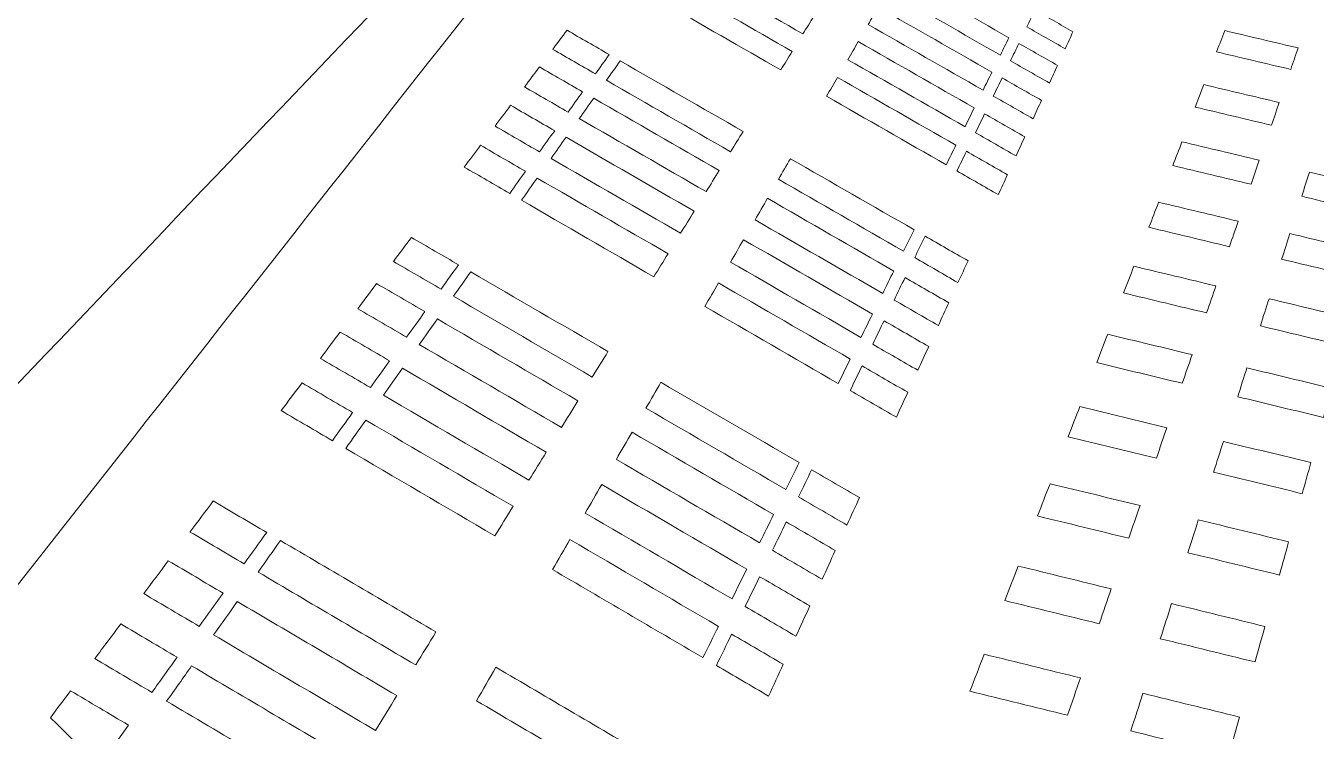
# Model space of a CAD drawing. Header units: millimetres. Extents: x -751 to 1411, y -446 to 1681.
# Drawn here: x -538.7 to -353.3, y -289.8 to -188.4 of the extents above; entities that cross this region are included whole.
import ezdxf

# ---------------------------------------------------------------- set-up
doc = ezdxf.new("R2010")
doc.units = ezdxf.units.MM
doc.header["$MEASUREMENT"] = 0
doc.layers.add('Layer 6', color=7, linetype='Continuous')

msp = doc.modelspace()

# ---------------------------------------------------------------- linework, layer by layer
at = {"layer": 'Layer 6', "lineweight": 0}
for points, knots in [([(-198.52, 551.4), (-477.55, 551.4), (-697.08, 331.88), (-697.08, 52.85), (-697.08, -226.18), (-477.55, -445.71), (-198.52, -445.71), (80.51, -445.71), (300.03, -226.18), (300.03, 52.85), (300.03, 331.88), (80.51, 551.4), (-198.52, 551.4)], [0, 0, 0, 0, 1, 1, 1, 2, 2, 2, 3, 3, 3, 4, 4, 4, 4]), ([(-594.16, -217.79), (-525.24, -161.69), (-460.67, -108.99), (-390.08, -51.58), (-414.52, -73.59), (-375.37, -45.83), (-413.69, -78.7), (-452.01, -111.58), (-539.12, -182.65), (-586.79, -222.85), (-593.53, -224.51), (-590.73, -218.71), (-594.16, -217.79)], [0, 0, 0, 0, 1, 1, 1, 2, 2, 2, 3, 3, 3, 4, 4, 4, 4]), ([(-560.19, -261.21), (-520.17, -219.25), (-480.14, -177.29), (-440.12, -135.32), (-437.79, -134.54), (-435.47, -133.77), (-433.14, -132.99), (-470.79, -180.91), (-508.44, -228.83), (-546.1, -276.74), (-550.89, -271.65), (-555.59, -266.48), (-560.19, -261.21)], [0, 0, 0, 0, 1, 1, 1, 2, 2, 2, 3, 3, 3, 4, 4, 4, 4]), ([(-425.48, -187.06), (-426, -187.91), (-426.52, -188.76), (-427.04, -189.61), (-432.62, -186.42), (-438.2, -183.22), (-443.78, -180.03), (-443.2, -179.21), (-442.62, -178.4), (-442.04, -177.58), (-442.04, -177.58), (-425.48, -187.06), (-425.48, -187.06)], [0, 0, 0, 0, 1, 1, 1, 2, 2, 2, 3, 3, 3, 4, 4, 4, 4]), ([(-414.86, -183.41), (-414.4, -182.61), (-413.94, -181.81), (-413.47, -181.01), (-408.13, -184.05), (-402.79, -187.1), (-397.44, -190.15), (-397.85, -190.98), (-398.26, -191.81), (-398.67, -192.65), (-404.07, -189.57), (-409.47, -186.49), (-414.86, -183.41)], [0, 0, 0, 0, 1, 1, 1, 2, 2, 2, 3, 3, 3, 4, 4, 4, 4]), ([(-428.59, -192.13), (-429.13, -193.01), (-429.68, -193.9), (-430.22, -194.79), (-435.91, -191.53), (-441.6, -188.26), (-447.29, -185), (-446.69, -184.15), (-446.09, -183.3), (-445.49, -182.44), (-439.85, -185.67), (-434.22, -188.9), (-428.59, -192.13)], [0, 0, 0, 0, 1, 1, 1, 2, 2, 2, 3, 3, 3, 4, 4, 4, 4]), ([(-417.67, -188.26), (-417.19, -187.42), (-416.71, -186.59), (-416.23, -185.76), (-410.78, -188.87), (-405.33, -191.99), (-399.88, -195.1), (-400.31, -195.96), (-400.74, -196.83), (-401.16, -197.69), (-406.67, -194.55), (-412.17, -191.4), (-417.67, -188.26)], [0, 0, 0, 0, 1, 1, 1, 2, 2, 2, 3, 3, 3, 4, 4, 4, 4]), ([(-394.86, -188.6), (-394.47, -187.8), (-394.08, -187), (-393.69, -186.19), (-391.87, -187.23), (-390.06, -188.26), (-388.24, -189.29), (-388.62, -190.11), (-388.99, -190.92), (-389.36, -191.74), (-391.19, -190.69), (-393.03, -189.65), (-394.86, -188.6)], [0, 0, 0, 0, 1, 1, 1, 2, 2, 2, 3, 3, 3, 4, 4, 4, 4]), ([(-456.86, -195.36), (-458.91, -194.18), (-460.95, -193), (-462.99, -191.83), (-462.31, -190.91), (-461.62, -190), (-460.93, -189.08), (-458.91, -190.25), (-456.89, -191.41), (-454.87, -192.57), (-455.53, -193.5), (-456.2, -194.43), (-456.86, -195.36)], [0, 0, 0, 0, 1, 1, 1, 2, 2, 2, 3, 3, 3, 4, 4, 4, 4]), ([(-420.59, -193.31), (-420.09, -192.44), (-419.59, -191.57), (-419.09, -190.71), (-413.53, -193.89), (-407.98, -197.07), (-402.42, -200.25), (-402.87, -201.15), (-403.31, -202.05), (-403.75, -202.95), (-409.37, -199.73), (-414.98, -196.52), (-420.59, -193.31)], [0, 0, 0, 0, 1, 1, 1, 2, 2, 2, 3, 3, 3, 4, 4, 4, 4]), ([(-355.89, -191.63), (-356.25, -192.66), (-356.61, -193.68), (-356.96, -194.71), (-360.51, -193.87), (-364.06, -193.03), (-367.6, -192.19), (-367.21, -191.17), (-366.82, -190.15), (-366.42, -189.13), (-362.91, -189.97), (-359.4, -190.8), (-355.89, -191.63)], [0, 0, 0, 0, 1, 1, 1, 2, 2, 2, 3, 3, 3, 4, 4, 4, 4]), ([(-397.23, -193.47), (-396.82, -192.64), (-396.41, -191.8), (-396.01, -190.97), (-394.16, -192.02), (-392.31, -193.08), (-390.46, -194.13), (-390.85, -194.98), (-391.23, -195.82), (-391.62, -196.67), (-393.49, -195.6), (-395.36, -194.54), (-397.23, -193.47)], [0, 0, 0, 0, 1, 1, 1, 2, 2, 2, 3, 3, 3, 4, 4, 4, 4]), ([(-458.7, -197.93), (-459.4, -198.9), (-460.09, -199.87), (-460.79, -200.84), (-462.87, -199.63), (-464.96, -198.43), (-467.05, -197.23), (-466.33, -196.27), (-465.62, -195.32), (-464.9, -194.36), (-462.83, -195.55), (-460.77, -196.74), (-458.7, -197.93)], [0, 0, 0, 0, 1, 1, 1, 2, 2, 2, 3, 3, 3, 4, 4, 4, 4]), ([(-453.3, -193.48), (-447.41, -196.86), (-441.53, -200.24), (-435.64, -203.63), (-436.24, -204.6), (-436.83, -205.57), (-437.43, -206.54), (-443.38, -203.12), (-449.33, -199.7), (-455.27, -196.27), (-454.61, -195.34), (-453.95, -194.41), (-453.3, -193.48)], [0, 0, 0, 0, 1, 1, 1, 2, 2, 2, 3, 3, 3, 4, 4, 4, 4]), ([(-423.64, -198.57), (-423.12, -197.66), (-422.59, -196.76), (-422.07, -195.86), (-416.4, -199.11), (-410.73, -202.36), (-405.06, -205.6), (-405.53, -206.54), (-405.99, -207.48), (-406.45, -208.42), (-412.18, -205.14), (-417.91, -201.85), (-423.64, -198.57)], [0, 0, 0, 0, 1, 1, 1, 2, 2, 2, 3, 3, 3, 4, 4, 4, 4]), ([(-399.69, -198.54), (-399.26, -197.67), (-398.84, -196.8), (-398.42, -195.93), (-396.54, -197.01), (-394.65, -198.09), (-392.76, -199.16), (-393.17, -200.04), (-393.57, -200.92), (-393.97, -201.8), (-395.88, -200.71), (-397.78, -199.63), (-399.69, -198.54)], [0, 0, 0, 0, 1, 1, 1, 2, 2, 2, 3, 3, 3, 4, 4, 4, 4]), ([(-358.6, -199.47), (-358.98, -200.56), (-359.35, -201.65), (-359.73, -202.73), (-363.37, -201.87), (-367.02, -201), (-370.66, -200.13), (-370.66, -200.13), (-369.42, -196.9), (-369.42, -196.9), (-365.81, -197.76), (-362.21, -198.61), (-358.6, -199.47)], [0, 0, 0, 0, 1, 1, 1, 2, 2, 2, 3, 3, 3, 4, 4, 4, 4]), ([(-462.71, -203.52), (-463.44, -204.53), (-464.16, -205.54), (-464.89, -206.56), (-467.02, -205.32), (-469.15, -204.09), (-471.28, -202.86), (-470.53, -201.86), (-469.78, -200.87), (-469.04, -199.87), (-466.93, -201.09), (-464.82, -202.31), (-462.71, -203.52)], [0, 0, 0, 0, 1, 1, 1, 2, 2, 2, 3, 3, 3, 4, 4, 4, 4]), ([(-440.95, -212.28), (-447.02, -208.78), (-453.09, -205.27), (-459.17, -201.77), (-458.48, -200.8), (-457.79, -199.83), (-457.1, -198.85), (-451.1, -202.31), (-445.09, -205.78), (-439.08, -209.24), (-439.7, -210.25), (-440.32, -211.26), (-440.95, -212.28)], [0, 0, 0, 0, 1, 1, 1, 2, 2, 2, 3, 3, 3, 4, 4, 4, 4]), ([(-402.25, -203.81), (-401.81, -202.91), (-401.37, -202), (-400.93, -201.1), (-399.01, -202.2), (-397.08, -203.3), (-395.16, -204.4), (-395.58, -205.31), (-396, -206.23), (-396.42, -207.15), (-398.36, -206.03), (-400.31, -204.92), (-402.25, -203.81)], [0, 0, 0, 0, 1, 1, 1, 2, 2, 2, 3, 3, 3, 4, 4, 4, 4]), ([(-466.9, -209.36), (-467.65, -210.42), (-468.41, -211.48), (-469.17, -212.53), (-471.35, -211.27), (-473.53, -210.01), (-475.71, -208.75), (-474.92, -207.71), (-474.14, -206.67), (-473.36, -205.62), (-471.2, -206.87), (-469.05, -208.12), (-466.9, -209.36)], [0, 0, 0, 0, 1, 1, 1, 2, 2, 2, 3, 3, 3, 4, 4, 4, 4]), ([(-442.67, -215.09), (-443.32, -216.15), (-443.97, -217.21), (-444.62, -218.27), (-450.82, -214.68), (-457.03, -211.1), (-463.23, -207.51), (-462.51, -206.5), (-461.79, -205.48), (-461.08, -204.47), (-454.94, -208.01), (-448.81, -211.55), (-442.67, -215.09)], [0, 0, 0, 0, 1, 1, 1, 2, 2, 2, 3, 3, 3, 4, 4, 4, 4]), ([(-361.47, -207.76), (-361.86, -208.91), (-362.26, -210.06), (-362.66, -211.21), (-366.4, -210.31), (-370.15, -209.42), (-373.9, -208.53), (-373.46, -207.39), (-373.02, -206.25), (-372.58, -205.11), (-368.88, -205.99), (-365.17, -206.88), (-361.47, -207.76)], [0, 0, 0, 0, 1, 1, 1, 2, 2, 2, 3, 3, 3, 4, 4, 4, 4]), ([(-430.55, -210.5), (-429.98, -209.52), (-429.41, -208.53), (-428.83, -207.54), (-422.91, -210.95), (-416.99, -214.36), (-411.06, -217.76), (-411.57, -218.79), (-412.08, -219.82), (-412.58, -220.85), (-418.57, -217.4), (-424.56, -213.95), (-430.55, -210.5)], [0, 0, 0, 0, 1, 1, 1, 2, 2, 2, 3, 3, 3, 4, 4, 4, 4]), ([(-404.92, -209.3), (-404.46, -208.36), (-404, -207.42), (-403.54, -206.48), (-401.58, -207.6), (-399.62, -208.72), (-397.66, -209.85), (-398.09, -210.8), (-398.53, -211.76), (-398.97, -212.71), (-400.95, -211.58), (-402.93, -210.44), (-404.92, -209.3)], [0, 0, 0, 0, 1, 1, 1, 2, 2, 2, 3, 3, 3, 4, 4, 4, 4]), ([(-343.1, -212.14), (-343.43, -213.31), (-343.75, -214.48), (-344.08, -215.64), (-347.84, -214.75), (-351.61, -213.85), (-355.37, -212.95), (-355, -211.79), (-354.63, -210.64), (-354.26, -209.48), (-350.54, -210.37), (-346.82, -211.25), (-343.1, -212.14)], [0, 0, 0, 0, 1, 1, 1, 2, 2, 2, 3, 3, 3, 4, 4, 4, 4]), ([(-446.42, -221.2), (-447.1, -222.31), (-447.78, -223.42), (-448.46, -224.52), (-454.8, -220.85), (-461.14, -217.18), (-467.48, -213.51), (-466.73, -212.45), (-465.98, -211.39), (-465.23, -210.33), (-458.96, -213.95), (-452.69, -217.58), (-446.42, -221.2)], [0, 0, 0, 0, 1, 1, 1, 2, 2, 2, 3, 3, 3, 4, 4, 4, 4]), ([(-413.99, -223.69), (-414.52, -224.77), (-415.05, -225.84), (-415.57, -226.91), (-421.69, -223.38), (-427.81, -219.86), (-433.92, -216.33), (-433.32, -215.3), (-432.73, -214.27), (-432.13, -213.24), (-426.08, -216.73), (-420.04, -220.21), (-413.99, -223.69)], [0, 0, 0, 0, 1, 1, 1, 2, 2, 2, 3, 3, 3, 4, 4, 4, 4]), ([(-364.5, -216.53), (-364.92, -217.75), (-365.34, -218.97), (-365.76, -220.19), (-369.61, -219.26), (-373.47, -218.34), (-377.33, -217.41), (-376.86, -216.21), (-376.4, -215), (-375.93, -213.8), (-372.12, -214.71), (-368.31, -215.62), (-364.5, -216.53)], [0, 0, 0, 0, 1, 1, 1, 2, 2, 2, 3, 3, 3, 4, 4, 4, 4]), ([(-410.98, -221.77), (-410.48, -220.74), (-409.97, -219.71), (-409.47, -218.68), (-407.42, -219.86), (-405.37, -221.04), (-403.32, -222.22), (-403.8, -223.26), (-404.28, -224.31), (-404.76, -225.35), (-406.83, -224.16), (-408.9, -222.96), (-410.98, -221.77)], [0, 0, 0, 0, 1, 1, 1, 2, 2, 2, 3, 3, 3, 4, 4, 4, 4]), ([(-345.6, -221.06), (-345.95, -222.29), (-346.29, -223.53), (-346.64, -224.77), (-350.51, -223.84), (-354.38, -222.91), (-358.26, -221.99), (-357.86, -220.76), (-357.47, -219.53), (-357.08, -218.31), (-353.25, -219.22), (-349.43, -220.14), (-345.6, -221.06)], [0, 0, 0, 0, 1, 1, 1, 2, 2, 2, 3, 3, 3, 4, 4, 4, 4]), ([(-479.03, -226.29), (-481.32, -224.96), (-483.6, -223.63), (-485.89, -222.3), (-485.02, -221.16), (-484.16, -220.01), (-483.3, -218.86), (-481.04, -220.17), (-478.78, -221.48), (-476.52, -222.79), (-477.36, -223.96), (-478.2, -225.13), (-479.03, -226.29)], [0, 0, 0, 0, 1, 1, 1, 2, 2, 2, 3, 3, 3, 4, 4, 4, 4]), ([(-417.04, -229.88), (-417.59, -231), (-418.15, -232.12), (-418.7, -233.24), (-424.95, -229.63), (-431.19, -226.02), (-437.44, -222.41), (-436.82, -221.34), (-436.2, -220.26), (-435.57, -219.19), (-429.4, -222.75), (-423.22, -226.32), (-417.04, -229.88)], [0, 0, 0, 0, 1, 1, 1, 2, 2, 2, 3, 3, 3, 4, 4, 4, 4]), ([(-474.77, -223.81), (-468.2, -227.63), (-461.62, -231.45), (-455.05, -235.27), (-455.8, -236.49), (-456.55, -237.71), (-457.3, -238.93), (-463.95, -235.06), (-470.6, -231.19), (-477.26, -227.32), (-476.43, -226.15), (-475.6, -224.98), (-474.77, -223.81)], [0, 0, 0, 0, 1, 1, 1, 2, 2, 2, 3, 3, 3, 4, 4, 4, 4]), ([(-367.71, -225.83), (-368.15, -227.13), (-368.6, -228.42), (-369.05, -229.71), (-373.02, -228.76), (-376.99, -227.8), (-380.97, -226.84), (-380.47, -225.56), (-379.98, -224.28), (-379.48, -223), (-375.56, -223.95), (-371.63, -224.89), (-367.71, -225.83)], [0, 0, 0, 0, 1, 1, 1, 2, 2, 2, 3, 3, 3, 4, 4, 4, 4]), ([(-481.35, -229.53), (-482.23, -230.76), (-483.11, -231.98), (-483.98, -233.2), (-486.32, -231.84), (-488.66, -230.47), (-491, -229.11), (-490.1, -227.91), (-489.19, -226.7), (-488.29, -225.5), (-485.98, -226.84), (-483.66, -228.19), (-481.35, -229.53)], [0, 0, 0, 0, 1, 1, 1, 2, 2, 2, 3, 3, 3, 4, 4, 4, 4]), ([(-420.23, -236.35), (-420.81, -237.52), (-421.39, -238.69), (-421.96, -239.86), (-428.35, -236.17), (-434.74, -232.47), (-441.12, -228.77), (-440.47, -227.65), (-439.82, -226.52), (-439.17, -225.4), (-432.86, -229.05), (-426.54, -232.7), (-420.23, -236.35)], [0, 0, 0, 0, 1, 1, 1, 2, 2, 2, 3, 3, 3, 4, 4, 4, 4]), ([(-413.93, -227.86), (-413.41, -226.78), (-412.89, -225.71), (-412.37, -224.63), (-410.27, -225.84), (-408.18, -227.04), (-406.08, -228.25), (-406.58, -229.34), (-407.08, -230.43), (-407.58, -231.52), (-409.7, -230.3), (-411.82, -229.08), (-413.93, -227.86)], [0, 0, 0, 0, 1, 1, 1, 2, 2, 2, 3, 3, 3, 4, 4, 4, 4]), ([(-348.25, -230.51), (-348.62, -231.82), (-348.98, -233.14), (-349.35, -234.45), (-353.34, -233.49), (-357.33, -232.53), (-361.32, -231.57), (-360.9, -230.27), (-360.49, -228.97), (-360.07, -227.67), (-356.13, -228.62), (-352.19, -229.56), (-348.25, -230.51)], [0, 0, 0, 0, 1, 1, 1, 2, 2, 2, 3, 3, 3, 4, 4, 4, 4]), ([(-461.73, -246.17), (-468.55, -242.2), (-475.36, -238.23), (-482.17, -234.26), (-481.3, -233.03), (-480.43, -231.81), (-479.56, -230.58), (-472.83, -234.5), (-466.1, -238.41), (-459.38, -242.33), (-460.16, -243.61), (-460.95, -244.89), (-461.73, -246.17)], [0, 0, 0, 0, 1, 1, 1, 2, 2, 2, 3, 3, 3, 4, 4, 4, 4]), ([(-417.02, -234.21), (-416.48, -233.09), (-415.93, -231.96), (-415.38, -230.84), (-413.25, -232.08), (-411.11, -233.31), (-408.97, -234.55), (-409.49, -235.68), (-410.01, -236.82), (-410.53, -237.96), (-412.7, -236.71), (-414.86, -235.46), (-417.02, -234.21)], [0, 0, 0, 0, 1, 1, 1, 2, 2, 2, 3, 3, 3, 4, 4, 4, 4]), ([(-486.42, -236.6), (-487.34, -237.89), (-488.26, -239.17), (-489.18, -240.45), (-491.58, -239.05), (-493.97, -237.65), (-496.37, -236.25), (-495.42, -234.99), (-494.47, -233.73), (-493.52, -232.46), (-491.15, -233.84), (-488.79, -235.22), (-486.42, -236.6)], [0, 0, 0, 0, 1, 1, 1, 2, 2, 2, 3, 3, 3, 4, 4, 4, 4]), ([(-371.12, -235.71), (-371.59, -237.08), (-372.06, -238.46), (-372.54, -239.83), (-376.64, -238.84), (-380.73, -237.85), (-384.83, -236.86), (-384.3, -235.5), (-383.78, -234.14), (-383.25, -232.78), (-379.21, -233.76), (-375.16, -234.73), (-371.12, -235.71)], [0, 0, 0, 0, 1, 1, 1, 2, 2, 2, 3, 3, 3, 4, 4, 4, 4]), ([(-463.92, -249.73), (-464.74, -251.08), (-465.57, -252.42), (-466.4, -253.77), (-473.37, -249.69), (-480.35, -245.62), (-487.32, -241.54), (-486.41, -240.25), (-485.5, -238.96), (-484.58, -237.67), (-477.7, -241.69), (-470.81, -245.71), (-463.92, -249.73)], [0, 0, 0, 0, 1, 1, 1, 2, 2, 2, 3, 3, 3, 4, 4, 4, 4]), ([(-420.25, -240.86), (-419.68, -239.68), (-419.11, -238.51), (-418.54, -237.33), (-416.35, -238.59), (-414.17, -239.86), (-411.98, -241.12), (-412.52, -242.31), (-413.07, -243.51), (-413.62, -244.7), (-415.83, -243.42), (-418.04, -242.14), (-420.25, -240.86)], [0, 0, 0, 0, 1, 1, 1, 2, 2, 2, 3, 3, 3, 4, 4, 4, 4]), ([(-351.06, -240.55), (-351.45, -241.95), (-351.84, -243.34), (-352.24, -244.74), (-356.35, -243.75), (-360.46, -242.75), (-364.57, -241.76), (-364.13, -240.37), (-363.69, -238.99), (-363.25, -237.61), (-359.18, -238.59), (-355.12, -239.57), (-351.06, -240.55)], [0, 0, 0, 0, 1, 1, 1, 2, 2, 2, 3, 3, 3, 4, 4, 4, 4]), ([(-491.74, -244.03), (-492.71, -245.38), (-493.68, -246.73), (-494.64, -248.08), (-497.1, -246.64), (-499.55, -245.2), (-502.01, -243.76), (-501.01, -242.43), (-500.01, -241.1), (-499.01, -239.77), (-496.59, -241.19), (-494.16, -242.61), (-491.74, -244.03)], [0, 0, 0, 0, 1, 1, 1, 2, 2, 2, 3, 3, 3, 4, 4, 4, 4]), ([(-427.57, -251.23), (-428.21, -252.53), (-428.85, -253.82), (-429.48, -255.11), (-436.19, -251.21), (-442.89, -247.31), (-449.6, -243.41), (-448.88, -242.17), (-448.16, -240.93), (-447.44, -239.69), (-440.82, -243.54), (-434.19, -247.38), (-427.57, -251.23)], [0, 0, 0, 0, 1, 1, 1, 2, 2, 2, 3, 3, 3, 4, 4, 4, 4]), ([(-374.74, -246.21), (-375.25, -247.68), (-375.75, -249.14), (-376.26, -250.61), (-380.49, -249.58), (-384.71, -248.55), (-388.94, -247.53), (-388.38, -246.08), (-387.82, -244.63), (-387.26, -243.18), (-383.09, -244.19), (-378.92, -245.2), (-374.74, -246.21)], [0, 0, 0, 0, 1, 1, 1, 2, 2, 2, 3, 3, 3, 4, 4, 4, 4]), ([(-468.69, -257.51), (-469.56, -258.93), (-470.43, -260.34), (-471.29, -261.76), (-478.44, -257.57), (-485.59, -253.38), (-492.74, -249.19), (-491.78, -247.84), (-490.82, -246.48), (-489.86, -245.13), (-482.8, -249.26), (-475.75, -253.38), (-468.69, -257.51)], [0, 0, 0, 0, 1, 1, 1, 2, 2, 2, 3, 3, 3, 4, 4, 4, 4]), ([(-451.59, -246.86), (-444.81, -250.81), (-438.04, -254.76), (-431.26, -258.7), (-431.93, -260.06), (-432.59, -261.41), (-433.26, -262.77), (-440.13, -258.77), (-446.99, -254.77), (-453.85, -250.77), (-453.1, -249.46), (-452.35, -248.16), (-451.59, -246.86)], [0, 0, 0, 0, 1, 1, 1, 2, 2, 2, 3, 3, 3, 4, 4, 4, 4]), ([(-354.05, -251.23), (-354.47, -252.72), (-354.89, -254.21), (-355.31, -255.7), (-359.55, -254.67), (-363.79, -253.64), (-368.04, -252.6), (-367.57, -251.13), (-367.1, -249.66), (-366.63, -248.18), (-362.44, -249.2), (-358.24, -250.21), (-354.05, -251.23)], [0, 0, 0, 0, 1, 1, 1, 2, 2, 2, 3, 3, 3, 4, 4, 4, 4]), ([(-427.69, -256.16), (-427.06, -254.86), (-426.42, -253.56), (-425.79, -252.26), (-423.5, -253.6), (-421.21, -254.93), (-418.91, -256.26), (-419.51, -257.58), (-420.12, -258.89), (-420.72, -260.21), (-423.04, -258.86), (-425.36, -257.51), (-427.69, -256.16)], [0, 0, 0, 0, 1, 1, 1, 2, 2, 2, 3, 3, 3, 4, 4, 4, 4]), ([(-435.12, -266.54), (-435.82, -267.96), (-436.53, -269.39), (-437.23, -270.81), (-444.26, -266.7), (-451.29, -262.6), (-458.32, -258.49), (-457.53, -257.12), (-456.74, -255.75), (-455.95, -254.39), (-449.01, -258.44), (-442.06, -262.49), (-435.12, -266.54)], [0, 0, 0, 0, 1, 1, 1, 2, 2, 2, 3, 3, 3, 4, 4, 4, 4]), ([(-378.61, -257.41), (-379.15, -258.98), (-379.69, -260.54), (-380.23, -262.1), (-384.6, -261.04), (-388.96, -259.97), (-393.33, -258.9), (-392.73, -257.36), (-392.14, -255.81), (-391.54, -254.26), (-387.23, -255.31), (-382.92, -256.36), (-378.61, -257.41)], [0, 0, 0, 0, 1, 1, 1, 2, 2, 2, 3, 3, 3, 4, 4, 4, 4]), ([(-507.34, -265.79), (-509.93, -264.26), (-512.52, -262.73), (-515.11, -261.21), (-513.99, -259.72), (-512.88, -258.24), (-511.76, -256.75), (-509.21, -258.25), (-506.65, -259.76), (-504.09, -261.26), (-505.17, -262.77), (-506.26, -264.28), (-507.34, -265.79)], [0, 0, 0, 0, 1, 1, 1, 2, 2, 2, 3, 3, 3, 4, 4, 4, 4]), ([(-357.25, -262.62), (-357.69, -264.21), (-358.14, -265.8), (-358.58, -267.39), (-362.97, -266.32), (-367.35, -265.25), (-371.74, -264.18), (-371.23, -262.6), (-370.73, -261.03), (-370.23, -259.46), (-365.9, -260.51), (-361.57, -261.57), (-357.25, -262.62)], [0, 0, 0, 0, 1, 1, 1, 2, 2, 2, 3, 3, 3, 4, 4, 4, 4]), ([(-431.42, -263.84), (-430.76, -262.48), (-430.1, -261.12), (-429.44, -259.76), (-427.09, -261.13), (-424.74, -262.5), (-422.39, -263.86), (-423.02, -265.24), (-423.66, -266.62), (-424.29, -268), (-426.67, -266.62), (-429.04, -265.23), (-431.42, -263.84)], [0, 0, 0, 0, 1, 1, 1, 2, 2, 2, 3, 3, 3, 4, 4, 4, 4]), ([(-479.77, -275.58), (-480.74, -277.16), (-481.71, -278.74), (-482.68, -280.32), (-490.23, -275.87), (-497.78, -271.42), (-505.32, -266.97), (-504.25, -265.46), (-503.18, -263.95), (-502.11, -262.43), (-494.66, -266.81), (-487.22, -271.19), (-479.77, -275.58)], [0, 0, 0, 0, 1, 1, 1, 2, 2, 2, 3, 3, 3, 4, 4, 4, 4]), ([(-439.18, -274.78), (-439.92, -276.27), (-440.66, -277.77), (-441.4, -279.27), (-448.61, -275.05), (-455.81, -270.82), (-463.02, -266.6), (-462.19, -265.17), (-461.36, -263.73), (-460.52, -262.29), (-453.41, -266.45), (-446.3, -270.61), (-439.18, -274.78)], [0, 0, 0, 0, 1, 1, 1, 2, 2, 2, 3, 3, 3, 4, 4, 4, 4]), ([(-510.35, -269.99), (-511.49, -271.59), (-512.63, -273.18), (-513.78, -274.77), (-516.44, -273.2), (-519.1, -271.63), (-521.76, -270.06), (-520.58, -268.49), (-519.4, -266.92), (-518.22, -265.35), (-515.6, -266.9), (-512.97, -268.45), (-510.35, -269.99)], [0, 0, 0, 0, 1, 1, 1, 2, 2, 2, 3, 3, 3, 4, 4, 4, 4]), ([(-382.74, -269.38), (-383.32, -271.05), (-383.9, -272.72), (-384.47, -274.39), (-388.99, -273.29), (-393.5, -272.18), (-398.02, -271.07), (-397.38, -269.41), (-396.74, -267.76), (-396.1, -266.1), (-391.65, -267.19), (-387.2, -268.29), (-382.74, -269.38)], [0, 0, 0, 0, 1, 1, 1, 2, 2, 2, 3, 3, 3, 4, 4, 4, 4]), ([(-435.34, -271.92), (-434.65, -270.49), (-433.95, -269.06), (-433.26, -267.63), (-430.86, -269.03), (-428.45, -270.43), (-426.05, -271.84), (-426.71, -273.29), (-427.37, -274.74), (-428.04, -276.19), (-430.47, -274.76), (-432.91, -273.34), (-435.34, -271.92)], [0, 0, 0, 0, 1, 1, 1, 2, 2, 2, 3, 3, 3, 4, 4, 4, 4]), ([(-485.38, -284.73), (-486.41, -286.4), (-487.43, -288.07), (-488.46, -289.74), (-496.21, -285.16), (-503.96, -280.58), (-511.71, -275.99), (-510.58, -274.4), (-509.45, -272.8), (-508.31, -271.2), (-500.67, -275.71), (-493.03, -280.22), (-485.38, -284.73)], [0, 0, 0, 0, 1, 1, 1, 2, 2, 2, 3, 3, 3, 4, 4, 4, 4]), ([(-360.65, -274.79), (-361.13, -276.49), (-361.61, -278.19), (-362.08, -279.89), (-366.62, -278.78), (-371.15, -277.66), (-375.69, -276.55), (-375.15, -274.87), (-374.61, -273.18), (-374.08, -271.5), (-369.6, -272.59), (-365.13, -273.69), (-360.65, -274.79)], [0, 0, 0, 0, 1, 1, 1, 2, 2, 2, 3, 3, 3, 4, 4, 4, 4]), ([(-516.96, -279.22), (-518.17, -280.9), (-519.37, -282.58), (-520.58, -284.27), (-523.31, -282.65), (-526.05, -281.03), (-528.78, -279.41), (-527.54, -277.75), (-526.29, -276.09), (-525.04, -274.43), (-522.35, -276.03), (-519.65, -277.62), (-516.96, -279.22)], [0, 0, 0, 0, 1, 1, 1, 2, 2, 2, 3, 3, 3, 4, 4, 4, 4]), ([(-439.47, -280.4), (-438.74, -278.9), (-438.01, -277.4), (-437.28, -275.89), (-434.81, -277.33), (-432.35, -278.78), (-429.88, -280.22), (-430.58, -281.74), (-431.28, -283.27), (-431.98, -284.79), (-434.47, -283.33), (-436.97, -281.86), (-439.47, -280.4)], [0, 0, 0, 0, 1, 1, 1, 2, 2, 2, 3, 3, 3, 4, 4, 4, 4]), ([(-387.16, -282.19), (-387.78, -283.98), (-388.4, -285.77), (-389.02, -287.56), (-393.7, -286.41), (-398.37, -285.26), (-403.05, -284.1), (-402.36, -282.33), (-401.68, -280.55), (-400.99, -278.78), (-396.38, -279.91), (-391.77, -281.05), (-387.16, -282.19)], [0, 0, 0, 0, 1, 1, 1, 2, 2, 2, 3, 3, 3, 4, 4, 4, 4]), ([(-518.46, -285.53), (-517.26, -283.84), (-516.06, -282.15), (-514.87, -280.46), (-507.02, -285.1), (-499.16, -289.75), (-491.31, -294.4), (-492.4, -296.16), (-493.48, -297.93), (-494.56, -299.69), (-502.53, -294.97), (-510.49, -290.25), (-518.46, -285.53)], [0, 0, 0, 0, 1, 1, 1, 2, 2, 2, 3, 3, 3, 4, 4, 4, 4]), ([(-448.62, -293.9), (-449.45, -295.58), (-450.27, -297.25), (-451.1, -298.93), (-458.71, -294.44), (-466.33, -289.96), (-473.94, -285.47), (-473.01, -283.86), (-472.08, -282.26), (-471.15, -280.65), (-463.64, -285.07), (-456.13, -289.49), (-448.62, -293.9)], [0, 0, 0, 0, 1, 1, 1, 2, 2, 2, 3, 3, 3, 4, 4, 4, 4]), ([(-529.93, -292.97), (-531.16, -291.9), (-533.68, -289.3), (-535.14, -287.92), (-534.22, -286.58), (-533.21, -285.34), (-532.26, -284.03), (-529.49, -285.68), (-526.72, -287.33), (-523.95, -288.97), (-525.21, -290.77), (-526.53, -292.5), (-527.76, -294.34), (-528.75, -293.57), (-528.69, -294.03), (-529.93, -292.97)], [0, 0, 0, 0, 1, 1, 1, 2, 2, 2, 3, 3, 3, 4, 4, 4, 5, 5, 5, 5]), ([(-379.93, -289.81), (-379.35, -288), (-378.77, -286.2), (-378.2, -284.39), (-373.57, -285.53), (-368.94, -286.67), (-364.3, -287.81), (-364.82, -289.64), (-365.33, -291.46), (-365.84, -293.29), (-370.53, -292.13), (-375.23, -290.97), (-379.93, -289.81)], [0, 0, 0, 0, 1, 1, 1, 2, 2, 2, 3, 3, 3, 4, 4, 4, 4])]:
    msp.add_open_spline(points, degree=3, knots=knots, dxfattribs=at)

doc.saveas('drawing.dxf')
